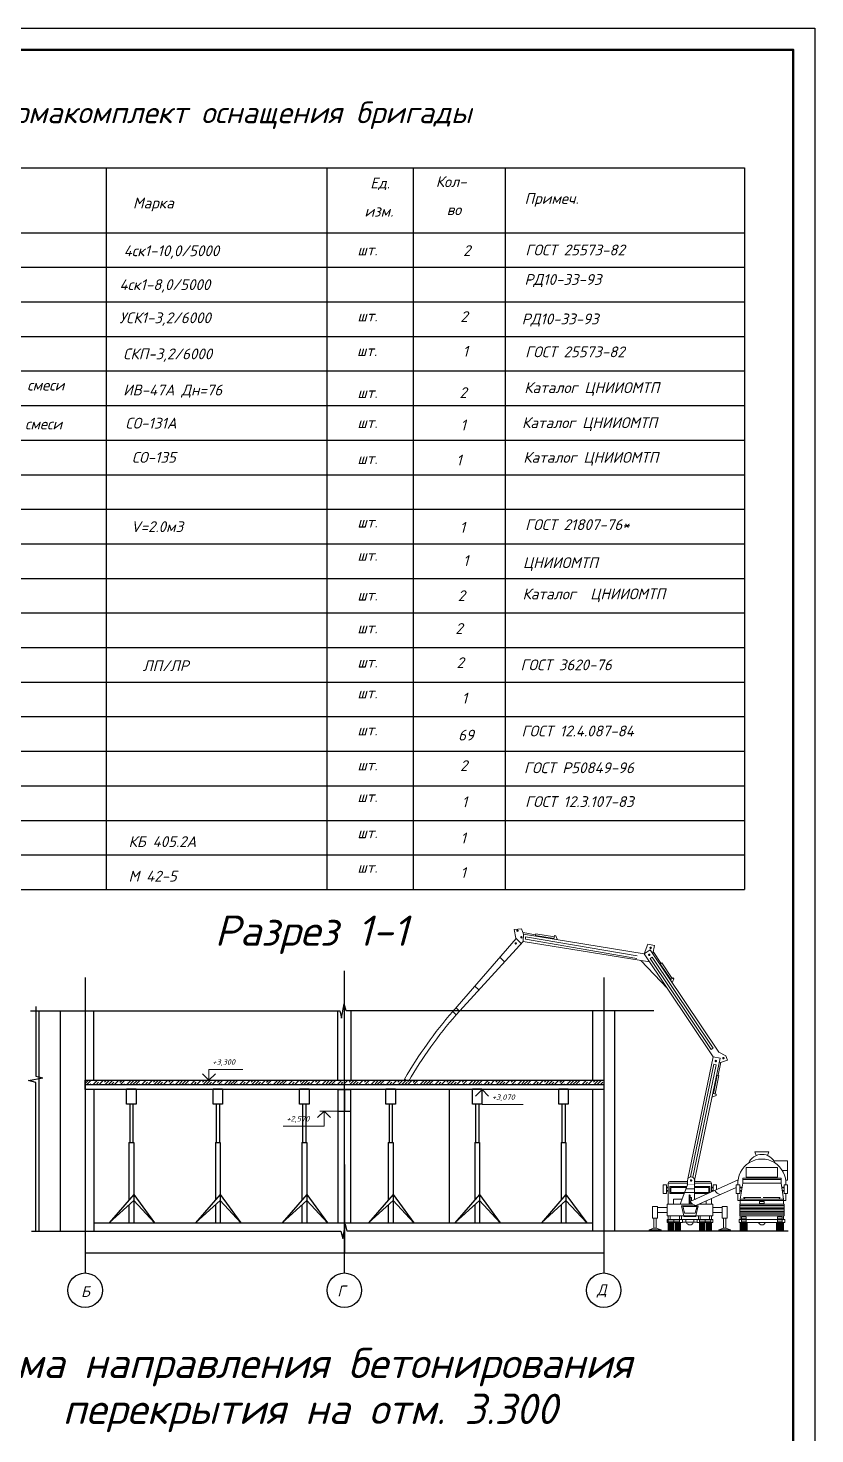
# Model space of a CAD drawing. Header units: millimetres. Extents: x -152693 to 518302, y -31658 to 793547.
# Drawn here: x 398007 to 416212, y 81571 to 114104 of the extents above; entities that cross this region are included whole.
import ezdxf

# ---------------------------------------------------------------- set-up
doc = ezdxf.new("R2010")
doc.units = ezdxf.units.MM
for name, pattern in [('K5LT_AXLED', [19.5, 15, -1.5, 1.5, -1.5]), ('K5LT_BASIC', [0]), ('K5LT_THIN', [0])]:
    doc.linetypes.add(name, pattern=pattern)
doc.layers.get('Defpoints').update_dxf_attribs({"color": 2})
for name, color, linetype in [('opalubka', 164, 'Continuous'), ('Системный слой', 7, 'Continuous'), ('Слой 1', 7, 'Continuous')]:
    doc.layers.add(name, color=color, linetype=linetype)
doc.layers.add('Несущие линии', color=1, linetype='Continuous', lineweight=50)
doc.styles.add('стиль4', font='isocpeui.ttf', dxfattribs={"height": 2.5})
doc.dimstyles.new('Копия(3) ISO-25', dxfattribs={"dimtxt": 2, "dimasz": 2.5, "dimexe": 1.25, "dimexo": 0.3, "dimgap": 0.3, "dimtad": 1, "dimzin": 9, "dimtxsty": 'стиль4', "dimblk": 'OBLIQUE', "dimcen": 2.5, "dimdle": 1, "dimadec": 0, "dimazin": 0, "dimtfac": 1, "dimtmove": 0, "dimatfit": 3, "dimfxl": 1, "dimarcsym": 0})

# ---------------------------------------------------------------- blocks, each defined once
blk = doc.blocks.new('_Oblique')
at = {"color": 0, "linetype": 'ByBlock', "lineweight": -2}
blk.add_line((-0.5, -0.5), (0.5, 0.5), dxfattribs=at)
blk = doc.blocks.new('*D239')
at = {"color": 0, "lineweight": -2, "transparency": 16777216}
for p, q in [((399325, 87806), (399325, 85755)), ((405325, 87806), (405325, 85755)), ((399324, 85757), (405326, 85757))]:
    blk.add_line(p, q, dxfattribs=at)
at = {"layer": 'Defpoints', "color": 0, "transparency": 16777216}
for p in [(399325, 87806), (405325, 87806), (405325, 85757)]:
    blk.add_point(p, dxfattribs=at)
at = {"color": 0, "lineweight": -2, "transparency": 16777216, "xscale": 2.5, "yscale": 2.5, "zscale": 2.5, "rotation": 180}
blk.add_blockref('_Oblique', (399325, 85757), dxfattribs=at)
at = {"color": 0, "lineweight": -2, "transparency": 16777216, "xscale": 2.5, "yscale": 2.5, "zscale": 2.5}
blk.add_blockref('_Oblique', (405325, 85757), dxfattribs=at)
at = {"color": 0, "lineweight": 9, "transparency": 16777216, "insert": (402081, 85758), "char_height": 2.5, "attachment_point": 5, "style": 'стиль4'}
blk.add_mtext('6000', dxfattribs=at)
blk = doc.blocks.new('*D240')
at = {"color": 0, "lineweight": -2, "transparency": 16777216}
for p, q in [((405325, 87806), (405325, 85755)), ((411325, 87806), (411325, 85755)), ((405324, 85757), (411326, 85757))]:
    blk.add_line(p, q, dxfattribs=at)
at = {"layer": 'Defpoints', "color": 0, "transparency": 16777216}
for p in [(405325, 87806), (411325, 87806), (411325, 85757)]:
    blk.add_point(p, dxfattribs=at)
at = {"color": 0, "lineweight": -2, "transparency": 16777216, "xscale": 2.5, "yscale": 2.5, "zscale": 2.5, "rotation": 180}
blk.add_blockref('_Oblique', (405325, 85757), dxfattribs=at)
at = {"color": 0, "lineweight": -2, "transparency": 16777216, "xscale": 2.5, "yscale": 2.5, "zscale": 2.5}
blk.add_blockref('_Oblique', (411325, 85757), dxfattribs=at)
at = {"color": 0, "lineweight": 9, "transparency": 16777216, "insert": (408081, 85758), "char_height": 2.5, "attachment_point": 5, "style": 'стиль4'}
blk.add_mtext('6000', dxfattribs=at)
blk = doc.blocks.new('*U197')
at = {"layer": 'opalubka'}
for points in [[(-121, 1550), (99, 1550), (99, 1195), (-121, 1195), (-121, 1550)], [(-48, 1195), (-48, 310)], [(25, 1195), (25, 310)], [(-67, 310), (-67, -1020)], [(-67, 310), (45, 310)], [(45, 310), (45, -1550)], [(45, -890), (-525, -1550), (45, -1029)], [(45, -890), (525, -1550), (45, -1029)], [(-67, -1132), (-67, -1550)]]:
    blk.add_lwpolyline(points, dxfattribs=at)
blk = doc.blocks.new('*U198')
at = {"color": 0, "linetype": 'ByBlock', "lineweight": -2}
for p in [(0, 0), (2000, 0), (4000, 0)]:
    blk.add_blockref('*U197', p, dxfattribs=at)
blk = doc.blocks.new('*U199')
at = {"layer": 'opalubka'}
for points in [[(-121, 1550), (99, 1550), (99, 1195), (-121, 1195), (-121, 1550)], [(-48, 1195), (-48, 310)], [(25, 1195), (25, 310)], [(-67, 310), (-67, -1020)], [(-67, 310), (45, 310)], [(45, 310), (45, -1550)], [(45, -890), (-525, -1550), (45, -1029)], [(45, -890), (525, -1550), (45, -1029)], [(-67, -1132), (-67, -1550)]]:
    blk.add_lwpolyline(points, dxfattribs=at)
blk = doc.blocks.new('*U200')
at = {"color": 0, "linetype": 'ByBlock', "lineweight": -2}
for p in [(0, 0), (2000, 0), (4000, 0)]:
    blk.add_blockref('*U199', p, dxfattribs=at)
blk = doc.blocks.new('*U173')
at = {"layer": 'Слой 1', "color": 7, "linetype": 'Continuous', "lineweight": 25}
blk.add_line((-11434, 0), (11434, 0), dxfattribs=at)
blk = doc.blocks.new('*U174')
at = {"color": 0, "linetype": 'ByBlock', "lineweight": -2}
for p in [(0, 0), (0, -800), (0, -1600), (0, -2400), (0, -3200), (0, -4000), (0, -4800), (0, -5600), (0, -6400), (0, -7200), (0, -8000), (0, -8800), (0, -9600), (0, -10400), (0, -11200), (0, -12000), (0, -12800), (0, -13600), (0, -14400)]:
    blk.add_blockref('*U173', p, dxfattribs=at)
blk = doc.blocks.new('ывыфв')
at = {"lineweight": 20}
blk.add_hatch(color=256, dxfattribs=at).paths.add_polyline_path([(5010.55, -7291.82), (5010.62, -7292.1), (5013.8, -7292.1), (5013.87, -7291.82)])
for p, q in [((5022.77, -7233.47), (5050.72, -7228.95)), ((5043.56, -7229.54), (5047.88, -7228.84)), ((5047.94, -7229.25), (5047.88, -7228.84)), ((5047.91, -7229.05), (5050.81, -7228.56)), ((5050.79, -7230.61), (5050.72, -7228.95)), ((5021.51, -7235.35), (5050.79, -7230.61)), ((5050.25, -7229.52), (5024.43, -7233.96)), ((5050.27, -7230.08), (5024.46, -7234.52)), ((5042.83, -7230.22), (5043.24, -7229.31)), ((5043.24, -7229.31), (5043.52, -7229.26)), ((5043.65, -7230.09), (5043.52, -7229.26)), ((5043.63, -7229.95), (5047.94, -7229.25)), ((5050.27, -7230.08), (5050.25, -7229.52)), ((5066.29, -7247.58), (5050.79, -7230.61)), ((5052.43, -7229.89), (5051.23, -7231.07)), ((5005.53, -7256.25), (5021.38, -7232.54)), ((5006.84, -7257.29), (5022.77, -7233.47)), ((5020.92, -7234.24), (5006.84, -7255.29)), ((5021.38, -7234.55), (5007.3, -7255.6)), ((5017.38, -7241.52), (5023.58, -7235.01)), ((5018.89, -7235.65), (5020.68, -7232.96)), ((5021.38, -7234.55), (5020.92, -7234.24)), ((5022.77, -7233.47), (5021.38, -7232.54)), ((5055.09, -7235.32), (5056.2, -7234.26)), ((5016.29, -7239.16), (5018.71, -7235.53)), ((5016.63, -7239.39), (5019.06, -7235.76)), ((5019.06, -7235.76), (5018.71, -7235.53)), ((5015.9, -7239.24), (5016.06, -7239.01)), ((5016.28, -7240.16), (5015.9, -7239.24)), ((5016.75, -7239.47), (5016.06, -7239.01)), ((5061.04, -7241.84), (5061.99, -7240.93)), ((5065.52, -7246.78), (5066.32, -7246.01)), ((5066.29, -7247.58), (5067.09, -7246.81)), ((5006.84, -7257.29), (5005.2, -7257.63)), ((5011.1, -7285.91), (5005.2, -7257.63)), ((5007.3, -7255.6), (5006.84, -7255.29)), ((5012.7, -7285.58), (5006.84, -7257.29)), ((5005.67, -7261.59), (5005.04, -7258.54)), ((5006.63, -7259.04), (5006.09, -7259.15)), ((5006.09, -7259.15), (5011.52, -7285.19)), ((5006.63, -7259.04), (5012.06, -7285.09)), ((5005.88, -7261.54), (5005.47, -7261.63)), ((5006.36, -7265.9), (5005.47, -7261.63)), ((5006.77, -7265.82), (5005.88, -7261.54)), ((5078.21, -7262.46), (5077.28, -7263)), ((5006.9, -7265.79), (5006.09, -7265.96)), ((5006.15, -7266.23), (5006.09, -7265.96)), ((5007.07, -7266.61), (5006.15, -7266.23)), ((4994.21, -7280.15), (4993.92, -7279.32)), ((4997.17, -7279.32), (4993.92, -7279.32)), ((4996.88, -7280.15), (4997.17, -7279.32)), ((4989.62, -7281.38), (4992.75, -7281.38)), ((4989.62, -7285.83), (4989.62, -7281.38)), ((4989.62, -7283.61), (4990.83, -7283.61)), ((4991.93, -7282.93), (4999.16, -7282.93)), ((4991.93, -7285.15), (4991.93, -7282.93)), ((4999.16, -7282.93), (4999.16, -7285.15)), ((4989.62, -7285.83), (4990.03, -7285.83)), ((4989.62, -7286.94), (4990.42, -7286.94)), ((4989.62, -7288.94), (4989.62, -7286.94)), ((4990.42, -7288.94), (4990.42, -7286.94)), ((4990.42, -7287.49), (4990.96, -7287.49)), ((4990.54, -7290.25), (4991.1, -7286.54)), ((4991.1, -7286.54), (4991.1, -7285.43)), ((4991.1, -7285.43), (4999.99, -7285.43)), ((4991.1, -7285.71), (4999.99, -7285.71)), ((4991.1, -7286.54), (4999.99, -7286.54)), ((4999.16, -7285.15), (4991.93, -7285.15)), ((4992.21, -7285.43), (4992.21, -7285.15)), ((4998.88, -7285.43), (4998.88, -7285.15)), ((4999.99, -7286.54), (4999.99, -7285.43)), ((4999.99, -7286.54), (5000.54, -7290.25)), ((5000.67, -7287.49), (5000.13, -7287.49)), ((5000.67, -7288.94), (5000.67, -7286.94)), ((5001.47, -7286.94), (5000.67, -7286.94)), ((5012.12, -7290.78), (5001.05, -7285.81)), ((5001.47, -7288.94), (5001.47, -7286.94)), ((5010.83, -7291.73), (5001.47, -7287.52)), ((5006.01, -7286.94), (5006.81, -7286.94)), ((5006.01, -7288.04), (5006.01, -7286.94)), ((5006.81, -7288.4), (5006.81, -7286.94)), ((5006.81, -7287.49), (5007.21, -7287.49)), ((5007.21, -7288.58), (5007.21, -7286.54)), ((5007.21, -7286.54), (5011.1, -7286.54)), ((5011.1, -7286.14), (5007.61, -7286.14)), ((5011.1, -7287.34), (5007.61, -7287.34)), ((5007.61, -7288.76), (5007.61, -7287.34)), ((5011.1, -7286.95), (5011.1, -7285.91)), ((5011.1, -7290.33), (5011.1, -7286.95)), ((5012.77, -7286.95), (5012.77, -7285.91)), ((5016.81, -7286.14), (5012.77, -7286.14)), ((5012.77, -7286.54), (5017.21, -7286.54)), ((5012.77, -7286.95), (5014.43, -7291.42)), ((5016.81, -7287.34), (5012.91, -7287.34)), ((5016.81, -7288.94), (5016.81, -7287.34)), ((5017.21, -7291.42), (5017.21, -7286.54)), ((5017.61, -7287.49), (5017.21, -7287.49)), ((5018.41, -7286.94), (5017.61, -7286.94)), ((5017.61, -7288.94), (5017.61, -7286.94)), ((5018.41, -7288.94), (5018.41, -7286.94)), ((4989.62, -7288.94), (4990.42, -7288.94)), ((4989.99, -7290.59), (4989.99, -7288.94)), ((4990.54, -7290.59), (4989.99, -7290.59)), ((4990.42, -7287.61), (4990.94, -7287.61)), ((4990.42, -7288.27), (4990.84, -7288.27)), ((4990.42, -7288.39), (4990.82, -7288.39)), ((4990.54, -7290.25), (5000.54, -7290.25)), ((4990.54, -7291.42), (4990.54, -7290.25)), ((4990.54, -7290.59), (5000.54, -7290.59)), ((4991.29, -7290.25), (4991.65, -7289.89)), ((4995.27, -7289.89), (4991.33, -7289.89)), ((4995.82, -7289.89), (4999.76, -7289.89)), ((4999.79, -7290.25), (4999.43, -7289.89)), ((5000.67, -7287.61), (5000.15, -7287.61)), ((5000.67, -7288.27), (5000.25, -7288.27)), ((5000.67, -7288.39), (5000.27, -7288.39)), ((5000.54, -7291.42), (5000.54, -7290.25)), ((5000.54, -7290.59), (5001.1, -7290.59)), ((5001.47, -7288.94), (5000.67, -7288.94)), ((5001.1, -7290.59), (5001.1, -7288.94)), ((5006.81, -7287.61), (5007.21, -7287.61)), ((5006.81, -7288.27), (5007.21, -7288.27)), ((5006.81, -7288.39), (5007.21, -7288.39)), ((5007.21, -7291.42), (5007.21, -7290.1)), ((5011.1, -7287.54), (5007.81, -7287.54)), ((5007.81, -7288.74), (5007.81, -7287.54)), ((5007.81, -7288.74), (5011.1, -7288.74)), ((5008.01, -7288.94), (5011.1, -7288.94)), ((5008.41, -7291.42), (5008.41, -7290.64)), ((5010.86, -7290.22), (5011.1, -7290.22)), ((5011.1, -7287.85), (5013.1, -7287.85)), ((5011.1, -7288.68), (5013.41, -7288.68)), ((5011.84, -7289.86), (5011.84, -7290.65)), ((5011.84, -7289.86), (5012.12, -7289.86)), ((5012.12, -7289.4), (5012.12, -7291.42)), ((5012.39, -7289.4), (5012.39, -7291.42)), ((5016.61, -7287.54), (5012.99, -7287.54)), ((5013.43, -7288.74), (5016.61, -7288.74)), ((5013.51, -7288.94), (5016.81, -7288.94)), ((5013.99, -7290.22), (5016.01, -7290.22)), ((5016.01, -7291.42), (5016.01, -7290.22)), ((5016.61, -7288.74), (5016.61, -7287.54)), ((5017.61, -7287.61), (5017.21, -7287.61)), ((5017.61, -7288.27), (5017.21, -7288.27)), ((5017.61, -7288.39), (5017.21, -7288.39)), ((5018.41, -7288.94), (5017.61, -7288.94)), ((4990.41, -7294.09), (4990.41, -7291.42)), ((4990.41, -7291.42), (5000.68, -7291.42)), ((4990.41, -7291.75), (5000.68, -7291.75)), ((4990.41, -7292.09), (5000.68, -7292.09)), ((4990.41, -7292.42), (5000.68, -7292.42)), ((4990.41, -7292.75), (5000.68, -7292.75)), ((4990.41, -7293.09), (5000.68, -7293.09)), ((4990.41, -7293.42), (5000.68, -7293.42)), ((4990.41, -7293.75), (5000.68, -7293.75)), ((5000.68, -7294.09), (5000.68, -7291.42)), ((5004.71, -7291.95), (5003.6, -7291.95)), ((5003.6, -7294.62), (5003.6, -7291.95)), ((5004.71, -7294.62), (5004.71, -7291.95)), ((5006.93, -7292.2), (5004.71, -7292.2)), ((5006.93, -7293.31), (5004.71, -7293.31)), ((5006.93, -7294.09), (5006.93, -7291.42)), ((5006.93, -7291.42), (5010.15, -7291.42)), ((5010.27, -7291.82), (5014.16, -7291.82)), ((5010.82, -7294.09), (5010.27, -7291.82)), ((5010.97, -7293.53), (5010.55, -7291.82)), ((5013.45, -7293.53), (5010.97, -7293.53)), ((5011.53, -7291.42), (5017.49, -7291.42)), ((5011.99, -7290.97), (5012.12, -7290.97)), ((5013.45, -7293.53), (5013.87, -7291.82)), ((5013.6, -7294.09), (5014.16, -7291.82)), ((5017.49, -7294.09), (5017.49, -7291.42)), ((5017.49, -7292.2), (5019.71, -7292.2)), ((5017.49, -7293.31), (5019.71, -7293.31)), ((5019.71, -7291.95), (5020.82, -7291.95)), ((5019.71, -7294.62), (5019.71, -7291.95)), ((5020.82, -7294.62), (5020.82, -7291.95)), ((4990.27, -7295.62), (4990.27, -7294.92)), ((5000.82, -7294.92), (4990.27, -7294.92)), ((4990.27, -7295.62), (5000.82, -7295.62)), ((5000.68, -7294.09), (4990.41, -7294.09)), ((4990.54, -7294.92), (4990.54, -7294.09)), ((4990.54, -7297.66), (4990.54, -7295.62)), ((4990.74, -7297.66), (4990.74, -7295.62)), ((4990.94, -7297.66), (4990.94, -7295.62)), ((4991.14, -7297.66), (4991.14, -7295.62)), ((4991.34, -7297.66), (4991.34, -7295.62)), ((4991.54, -7297.66), (4991.54, -7295.62)), ((4991.74, -7297.66), (4991.74, -7295.62)), ((4991.94, -7297.66), (4991.94, -7295.62)), ((4992.14, -7297.66), (4992.14, -7295.62)), ((4998.94, -7297.66), (4998.94, -7295.62)), ((4999.14, -7297.66), (4999.14, -7295.62)), ((4999.34, -7297.66), (4999.34, -7295.62)), ((4999.54, -7297.66), (4999.54, -7295.62)), ((4999.74, -7297.66), (4999.74, -7295.62)), ((4999.94, -7297.66), (4999.94, -7295.62)), ((5000.14, -7297.66), (5000.14, -7295.62)), ((5000.34, -7297.66), (5000.34, -7295.62)), ((5000.54, -7294.92), (5000.54, -7294.09)), ((5000.54, -7297.66), (5000.54, -7295.62)), ((5000.82, -7295.62), (5000.82, -7294.92)), ((5002.77, -7297.38), (5003.88, -7296.97)), ((5003.6, -7294.62), (5004.71, -7294.62)), ((5003.88, -7294.62), (5003.88, -7296.97)), ((5003.88, -7296.97), (5004.43, -7296.97)), ((5004.43, -7294.62), (5004.43, -7296.97)), ((5004.43, -7296.97), (5005.54, -7297.38)), ((5017.49, -7294.09), (5006.93, -7294.09)), ((5006.93, -7295.62), (5006.93, -7294.92)), ((5010.52, -7294.92), (5006.93, -7294.92)), ((5006.93, -7295.62), (5010.52, -7295.62)), ((5007.21, -7294.92), (5007.21, -7294.09)), ((5007.21, -7297.66), (5007.21, -7295.62)), ((5007.41, -7297.66), (5007.41, -7295.62)), ((5007.61, -7297.66), (5007.61, -7295.62)), ((5007.63, -7294.92), (5007.63, -7294.09)), ((5007.81, -7297.66), (5007.81, -7295.62)), ((5008.01, -7297.66), (5008.01, -7295.62)), ((5008.21, -7297.66), (5008.21, -7295.62)), ((5008.41, -7297.66), (5008.41, -7295.62)), ((5008.66, -7295.06), (5008.66, -7295.48)), ((5008.81, -7297.66), (5008.81, -7295.62)), ((5009.01, -7297.66), (5009.01, -7295.62)), ((5009.21, -7297.66), (5009.21, -7295.62)), ((5009.41, -7297.66), (5009.41, -7295.62)), ((5009.61, -7297.66), (5009.61, -7295.62)), ((5009.81, -7297.66), (5009.81, -7295.62)), ((5009.82, -7294.92), (5009.82, -7294.09)), ((5010.01, -7297.66), (5010.01, -7295.62)), ((5010.24, -7294.92), (5010.24, -7294.09)), ((5010.52, -7294.92), (5010.52, -7295.62)), ((5010.52, -7294.95), (5013.9, -7294.95)), ((5010.52, -7295.59), (5013.9, -7295.59)), ((5010.82, -7294.09), (5010.82, -7294.23)), ((5013.6, -7294.23), (5010.82, -7294.23)), ((5011.27, -7295.59), (5011.27, -7294.95)), ((5013.15, -7295.59), (5013.15, -7294.95)), ((5013.6, -7294.09), (5013.6, -7294.23)), ((5013.9, -7294.92), (5013.9, -7295.62)), ((5017.49, -7294.92), (5013.9, -7294.92)), ((5013.9, -7295.62), (5017.49, -7295.62)), ((5014.18, -7294.92), (5014.18, -7294.09)), ((5014.41, -7297.66), (5014.41, -7295.62)), ((5014.6, -7294.92), (5014.6, -7294.09)), ((5014.61, -7297.66), (5014.61, -7295.62)), ((5014.81, -7297.66), (5014.81, -7295.62)), ((5015.01, -7297.66), (5015.01, -7295.62)), ((5015.21, -7297.66), (5015.21, -7295.62)), ((5015.41, -7297.66), (5015.41, -7295.62)), ((5015.61, -7297.66), (5015.61, -7295.62)), ((5015.9, -7295.06), (5015.9, -7295.48)), ((5016.01, -7297.66), (5016.01, -7295.62)), ((5016.21, -7297.66), (5016.21, -7295.62)), ((5016.41, -7297.66), (5016.41, -7295.62)), ((5016.61, -7297.66), (5016.61, -7295.62)), ((5016.79, -7294.92), (5016.79, -7294.09)), ((5016.81, -7297.66), (5016.81, -7295.62)), ((5017.01, -7297.66), (5017.01, -7295.62)), ((5017.21, -7294.92), (5017.21, -7294.09)), ((5017.21, -7297.66), (5017.21, -7295.62)), ((5017.49, -7295.62), (5017.49, -7294.92)), ((5019.99, -7296.97), (5018.88, -7297.38)), ((5020.82, -7294.62), (5019.71, -7294.62)), ((5019.99, -7294.62), (5019.99, -7296.97)), ((5020.54, -7296.97), (5019.99, -7296.97)), ((5020.54, -7294.62), (5020.54, -7296.97)), ((5021.66, -7297.38), (5020.54, -7296.97)), ((4990.54, -7297.66), (4992.14, -7297.66)), ((4998.94, -7297.66), (5000.54, -7297.66)), ((5002.77, -7297.38), (5002.77, -7297.66)), ((5005.54, -7297.38), (5002.77, -7297.38)), ((5005.54, -7297.66), (5002.77, -7297.66)), ((5005.54, -7297.38), (5005.54, -7297.66)), ((5007.21, -7297.66), (5008.41, -7297.66)), ((5008.81, -7297.66), (5010.01, -7297.66)), ((5014.41, -7297.66), (5015.61, -7297.66)), ((5016.01, -7297.66), (5017.21, -7297.66)), ((5018.88, -7297.38), (5018.88, -7297.66)), ((5018.88, -7297.38), (5021.66, -7297.38)), ((5021.66, -7297.66), (5018.88, -7297.66)), ((5021.66, -7297.38), (5021.66, -7297.66))]:
    blk.add_line(p, q, dxfattribs=at)
for points in [[(5050.72, -7228.95), (5051.17, -7227.72), (5052.85, -7227.82), (5052.45, -7229.87), (5052.42, -7229.9), (5067.09, -7246.81)], [(5020.77, -7233.39), (5020.39, -7231.54), (5021.93, -7231.22), (5022.77, -7233.47)], [(5005.38, -7258.67), (5003.49, -7258.11), (5003.86, -7257.06), (5005.53, -7256.25)]]:
    blk.add_lwpolyline(points, dxfattribs=at)
at = {"lineweight": 20, "const_width": 0.278}
for points in [[(5052.08, -7227.97, 1), (5052.09, -7228.25, 1)], [(5021.19, -7231.97, 1), (5021.37, -7232.18, 1)], [(5051.19, -7229.51, 1), (5051.2, -7229.79, 1)], [(5052.41, -7231.15, 1), (5052.6, -7230.95, 1)], [(5021.49, -7233.62, 1), (5021.72, -7233.78, 1)], [(5004.31, -7257.64, 1), (5004.58, -7257.58, 1)], [(5006.05, -7258.31, 1), (5006.33, -7258.25, 1)], [(5011.8, -7285.94, 1), (5012.07, -7285.89, 1)]]:
    blk.add_lwpolyline(points, format="xyb", close=True, dxfattribs=at)
at = {"lineweight": 20}
for points in [[(4994.99, -7290.79), (4996.1, -7290.79), (4996.1, -7291.22), (4994.99, -7291.22)], [(4990.82, -7294.36), (4991.93, -7294.36), (4991.93, -7294.78), (4990.82, -7294.78)], [(4990.82, -7295.48), (4991.93, -7295.48), (4991.93, -7295.06), (4990.82, -7295.06)], [(5000.27, -7294.36), (4999.16, -7294.36), (4999.16, -7294.78), (5000.27, -7294.78)], [(5000.27, -7295.48), (4999.16, -7295.48), (4999.16, -7295.06), (5000.27, -7295.06)], [(5009.98, -7295.06), (5007.35, -7295.06), (5007.35, -7295.48), (5009.98, -7295.48)], [(5014.58, -7295.06), (5017.21, -7295.06), (5017.21, -7295.48), (5014.58, -7295.48)]]:
    blk.add_lwpolyline(points, close=True, dxfattribs=at)
for centre, radius, start, end in [((4990.7, -7313.06), 100.01, 30.0374, 40.8999), ((4991.5, -7312.29), 100.01, 29.8843, 40.8999), ((4995.54, -7286.54), 5.56, 355.8711, 184.1289), ((4995.54, -7283.21), 3.33, 22.8854, 157.1146), ((5007.61, -7286.54), 0.4, 90, 180), ((5011.93, -7285.91), 0.833, 0, 180), ((5016.81, -7286.54), 0.4, 0, 90), ((5004.73, -7287.25), 1.98, 282.8616, 330.3177), ((5010.39, -7289.8), 1.98, 282.8616, 330.3177), ((5012.26, -7289.4), 0.139, 0, 180), ((4995.54, -7295.42), 0.8, 194.4775, 345.5225), ((5012.21, -7295.42), 0.8, 192.4318, 347.5682)]:
    blk.add_arc(centre, radius, start, end, dxfattribs=at)
blk.add_solid([(5012.91, -7286.87), (5012.91, -7287.01), (5010.96, -7286.87), (5010.96, -7287.01)], dxfattribs=at)

msp = doc.modelspace()

# ---------------------------------------------------------------- hatches: boundary and pattern name
at = {"layer": 'Слой 1'}
h = msp.add_hatch(dxfattribs=at)
h.set_pattern_fill('БЕТОН', color=0, scale=50, style=0, pattern_type=0)
h.set_pattern_definition([(45, (381780.58, 79985.25), (-70.71068, 70.71068), [550, -250]), (45, (382240.2, 80444.87), (-70.71068, 70.71068), [50, -750]), (45, (382028.07, 80303.45), (-70.71068, 70.71068), [550, -250]), (45, (382487.69, 80763.07), (-70.71068, 70.71068), [50, -750])])
h.paths.add_polyline_path([(399324.73053, 89653.55593), (407346.69885, 89653.55593), (411324.73053, 89653.55593), (411324.73053, 89753.55593), (410897.30706, 89753.55593), (409897.30706, 89753.55593), (399324.73053, 89753.55593)])

# ---------------------------------------------------------------- linework, layer by layer
msp.add_line((415591.94236, 86261.64265), (409493.63498, 86261.64265))
at = {"lineweight": 25}
msp.add_lwpolyline([(332111.93635, 114104.16935), (416211.93635, 114104.16935), (416211.93635, 54704.16935), (332111.93635, 54704.16935)], close=True, dxfattribs=at)
at = {"layer": 'Несущие линии', "color": 7}
msp.add_lwpolyline([(334111.93635, 55204.16935), (415711.93635, 55204.16935), (415711.93635, 113604.16935), (334111.93635, 113604.16935)], close=True, dxfattribs=at)
at = {"layer": 'Системный слой', "color": 150, "linetype": 'K5LT_THIN', "lineweight": 20}
for p, q in [((402039.22694, 89903.55593), (402189.22694, 89753.55593)), ((402189.22694, 89753.55593), (402189.22694, 90003.55593)), ((402189.22694, 90003.55593), (402974.71131, 90003.55593)), ((402189.22694, 89753.55593), (402339.22694, 89903.55593)), ((408511.34366, 89539.55593), (408361.34366, 89389.55593)), ((408661.34366, 89389.55593), (408511.34366, 89539.55593)), ((408511.34366, 89539.55593), (408511.34366, 89189.80248)), ((408511.34366, 89189.80248), (409460.71862, 89189.80248)), ((404854.31885, 89039.55593), (404704.31885, 88889.55593)), ((405174.73053, 89039.55593), (404754.31885, 89039.55593)), ((405004.31885, 88889.55593), (404854.31885, 89039.55593)), ((404854.31885, 89039.55593), (404854.31885, 88689.80248)), ((404854.31885, 88689.80248), (403904.94389, 88689.80248))]:
    msp.add_line(p, q, dxfattribs=at)
at = {"layer": 'Слой 1', "color": 7, "linetype": 'Continuous', "lineweight": 25}
for p, q in [((391716.51476, 110869.47529), (414583.6233, 110869.47529)), ((399810.27486, 110869.47529), (399810.27486, 94169.47529)), ((404919.75241, 110869.47529), (404919.75241, 94169.47529)), ((406919.75241, 110869.47529), (406919.75241, 94169.47529)), ((409042.39011, 110869.47529), (409042.39011, 94169.47529)), ((414583.6233, 110869.47529), (414583.6233, 94169.47529)), ((391716.51476, 109369.47529), (414583.6233, 109369.47529))]:
    msp.add_line(p, q, dxfattribs=at)
at = {"layer": 'Слой 1', "color": 150, "linetype": 'K5LT_AXLED'}
for p, q in [((399324.73053, 92131.53123), (399324.73053, 85294.0485)), ((405324.73053, 85294.0485), (405324.73053, 92285.48885)), ((411324.73053, 92131.53123), (411324.73053, 85294.0485))]:
    msp.add_line(p, q, dxfattribs=at)
at = {"layer": 'Слой 1', "color": 150, "linetype": 'K5LT_THIN'}
for p, q in [((398181.55229, 91462.58035), (398181.55229, 89850.79124)), ((405261.82187, 91192.74606), (405321.64288, 91524.06245)), ((405365.35824, 91358.40425), (405321.64288, 91524.06245)), ((398060.89816, 91358.40425), (402929.3093, 91358.40425)), ((402929.3093, 91358.40425), (405218.10651, 91358.40425)), ((405218.10651, 91358.40425), (405261.82187, 91192.74606)), ((412486.46329, 91358.40425), (405365.35824, 91358.40425)), ((398015.8941, 89747.25487), (398347.21049, 89807.07589)), ((398181.55229, 89850.79124), (398347.21049, 89807.07589)), ((398181.55229, 89703.53952), (398015.8941, 89747.25487)), ((398181.55229, 86261.64265), (398181.55229, 89703.53952)), ((398087.83479, 86261.64265), (405245.04314, 86261.64265)), ((405245.04314, 86261.64265), (405288.7585, 86095.98446)), ((405288.7585, 86095.98446), (405348.57951, 86427.30084)), ((405392.29487, 86261.64265), (405348.57951, 86427.30084)), ((412513.39992, 86261.64265), (405392.29487, 86261.64265))]:
    msp.add_line(p, q, dxfattribs=at)
at = {"layer": 'Слой 1', "color": 7, "linetype": 'K5LT_BASIC', "lineweight": 30}
for p, q in [((398264.73053, 86261.64265), (398264.73053, 91358.40425)), ((398754.73053, 86261.64265), (398754.73053, 91358.40425)), ((399524.73053, 89753.55593), (399524.73053, 91358.40425)), ((405174.73053, 89753.55593), (405174.73053, 91358.40425)), ((405474.73053, 91358.40425), (405474.73053, 89753.55593)), ((411074.73053, 89753.55593), (411074.73053, 91358.40425)), ((411574.73053, 91358.40425), (411574.73053, 86261.64265)), ((399324.73053, 89539.55593), (399324.73053, 89753.55593)), ((399324.73053, 89753.55593), (411324.73053, 89753.55593)), ((399324.73053, 89653.55593), (407346.69885, 89653.55593)), ((407746.69885, 89539.55593), (399324.73053, 89539.55593)), ((399524.73053, 89539.55593), (399524.73053, 86261.64265)), ((405174.73053, 89539.55593), (405174.73053, 86453.55593)), ((405324.73053, 89539.55593), (405324.73053, 89039.55593)), ((405474.73053, 86453.55593), (405474.73053, 89539.55593)), ((407346.69885, 89653.55593), (411324.73053, 89653.55593)), ((407746.69885, 89539.55593), (407746.69885, 86453.55593)), ((411324.73053, 89539.55593), (407746.69885, 89539.55593)), ((409897.30706, 89753.55593), (410897.30706, 89753.55593)), ((411074.73053, 86261.64265), (411074.73053, 89539.55593)), ((405174.73053, 89039.55593), (405474.73053, 89039.55593)), ((399524.73053, 86453.55593), (411074.73053, 86453.55593))]:
    msp.add_line(p, q, dxfattribs=at)
at = {"layer": 'Слой 1', "color": 7, "linetype": 'K5LT_BASIC'}
for p, q in [((405174.73053, 89539.55593), (405474.73053, 89539.55593)), ((411324.73053, 89753.55593), (411324.73053, 89539.55593))]:
    msp.add_line(p, q, dxfattribs=at)
at = {"layer": 'Слой 1', "color": 150, "linetype": 'K5LT_THIN'}
for centre in [(399324.73053, 84894.0485), (405324.73053, 84894.0485), (411324.73053, 84894.0485)]:
    msp.add_circle(centre, 400, dxfattribs=at)

# ---------------------------------------------------------------- block references
at = {"color": 254, "lineweight": 20}
for name, p in [('*U174', (403150.06903, 108569.47529)), ('*U198', (400407.51498, 88003.55593)), ('*U200', (406407.51498, 88003.55593))]:
    msp.add_blockref(name, p, dxfattribs=at)
at = {"color": 254, "lineweight": 20, "xscale": -100, "yscale": 100, "zscale": 100}
msp.add_blockref('ывыфв', (914540.0194, 816027.8092), dxfattribs=at)

# ---------------------------------------------------------------- texts
at = {"layer": 'Системный слой', "color": 7, "lineweight": 40, "style": 'стиль4'}
for s, p in [('+3,300', (402269.13075, 90114.34967)), ('+3,070', (408741.24747, 89300.59622)), ('+2,570', (403984.8477, 88800.59622))]:
    msp.add_text(s, height=125, dxfattribs=at).set_placement(p)
at = {"layer": 'Слой 1', "color": 7, "linetype": 'Continuous', "lineweight": 30, "style": 'стиль4'}
for s, height, p in [('Нормакомплект оснащения бригады', 500, (396893.09849, 111903.83053)), ('Разрез 1-1', 700, (402325.39124, 92866.88152)), ('Схема направления бетонирования', 700, (396417.19737, 82861.45187)), ('перекрытия на отм. 3.300', 700, (398805.58495, 81799.9291))]:
    msp.add_text(s, height=height, dxfattribs=at).set_placement(p)
at = {"layer": 'Слой 1', "color": 7, "linetype": 'Continuous', "lineweight": 25, "style": 'стиль4'}
for s, p in [('Ед.', (405922.71168, 110393.73822)), ('Кол-', (407440.10606, 110424.98171)), ('Марка', (400433.21658, 109932.99943)), ('Примеч.', (409494.254, 110035.62766)), ('изм.', (405789.49706, 109741.21768)), ('во', (407692.5871, 109776.60849)), ('4ск1-10,0/5000', (400219.34257, 108825.34515)), ('шт.', (405626.98405, 108845.06685)), ('2', (408073.0517, 108831.26136)), ('ГОСТ 25573-82', (409513.64942, 108845.25942)), ('РД10-33-93', (409492.27699, 108161.61498)), ('4ск1-8,0/5000', (400121.39361, 108042.11327)), ('УСК1-3,2/6000', (400121.39361, 107274.54198)), ('шт.', (405626.98405, 107317.18747)), ('2', (408009.36254, 107303.38198)), ('РД10-33-93', (409428.58627, 107249.13194)), ('1', (408062.88824, 106500.86697)), ('ГОСТ 25573-82', (409509.47204, 106487.04031)), ('СКП-3,2/6000', (400207.10361, 106439.85786)), ('шт.', (405616.82059, 106514.67246)), ('Вибратор для уплотнения бетонной смеси', (392104.23301, 105716.39195)), ('ИВ-47А Дн=76', (400207.10361, 105603.45977)), ('2', (407986.77552, 105542.43049)), ('Каталог ЦНИИОМТП', (409486.88657, 105658.87698)), ('шт.', (405626.98405, 105542.08807)), ('СО-131А', (400257.82164, 104836.46891)), ('Каталог ЦНИИОМТП', (409436.16699, 104846.9842)), ('Вибратор для уплотнения бетонной смеси', (392053.51343, 104818.08894)), ('шт.', (405626.98405, 104849.3556)), ('1', (408012.16866, 104793.01147)), ('СО-135', (400408.95658, 104044.93868)), ('шт.', (405626.98405, 104016.2348)), ('1', (407914.26109, 103980.76867)), ('Каталог ЦНИИОМТП', (409464.44846, 104043.98692)), ('V=2.0м3', (400386.67205, 102441.18607)), ('шт.', (405626.98405, 102546.12916)), ('1', (407995.88107, 102426.15258)), ('ГОСТ 21807-76*', (409509.47204, 102488.22334)), ('шт.', (405626.98405, 101776.05953)), ('1', (408070.43638, 101656.08294)), ('ЦНИИОМТП', (409458.44067, 101608.08283)), ('шт.', (405626.98405, 100856.96562)), ('2', (407947.87298, 100843.16013)), ('Каталог', (409447.98403, 100884.71774)), ('ЦНИИОМТП', (411014.49412, 100885.7858)), ('шт.', (405626.98405, 100098.99505)), ('2', (407893.18388, 100085.18956)), ('ЛП/ЛР', (400660.12376, 99223.26346)), ('шт.', (405626.98405, 99306.34341)), ('2', (407920.52998, 99292.53792)), ('ГОСТ 3620-76', (409400.09228, 99242.96701)), ('шт.', (405626.98405, 98592.81798)), ('1', (408043.09183, 98472.8414)), ('ГОСТ 12.4.087-84', (409424.12192, 97713.15839)), ('шт.', (405626.98405, 97737.11862)), ('69', (407957.48266, 97617.14204)), ('шт.', (405626.98405, 96924.21093)), ('2', (408001.46694, 96910.40544)), ('ГОСТ Р50849-96', (409481.02924, 96860.83453)), ('шт.', (405626.98405, 96192.73476)), ('1', (408043.09183, 96072.75817)), ('ГОСТ 12.3.107-83', (409508.00926, 96078.78528)), ('КБ 405.2А', (400331.37488, 95152.40203)), ('шт.', (405626.98405, 95356.29533)), ('1', (408013.20486, 95236.31874)), ('шт.', (405626.98405, 94556.29533)), ('1', (408013.20486, 94436.31874)), ('М 42-5', (400331.37488, 94352.40203))]:
    msp.add_text(s, height=250, dxfattribs=at).set_placement(p)
at = {"layer": 'Слой 1', "color": 7, "lineweight": 40, "style": 'стиль4'}
for s, rotation, p in [('Б', 0.389669355, (399231.28182, 84738.6448)), ('Г', 0.600936994, (405162.10737, 84753.11993)), ('Д', 1.151780797, (411168.13227, 84775.86136))]:
    msp.add_text(s, height=250, rotation=rotation, dxfattribs=at).set_placement(p)

# ---------------------------------------------------------------- dimensions: what is measured, and where the dimension line sits
at = {"color": 7, "lineweight": 9}
for base, p1, p2, picture, middle in [((405324.73053, 85756.58479), (399324.73053, 87806.1658), (405324.73053, 87806.1658), '*D239', (402080.60555, 85756.58479)), ((411324.73053, 85756.58479), (405324.73053, 87806.1658), (411324.73053, 87806.1658), '*D240', (408080.60555, 85756.58479))]:
    dim = msp.add_linear_dim(base=base, p1=p1, p2=p2, text='6000', dimstyle='Копия(3) ISO-25', dxfattribs=at)
    dim.commit()
    dim.dimension.update_dxf_attribs({"geometry": picture, "text_midpoint": middle, "dimtype": 160})

doc.saveas('drawing.dxf')
